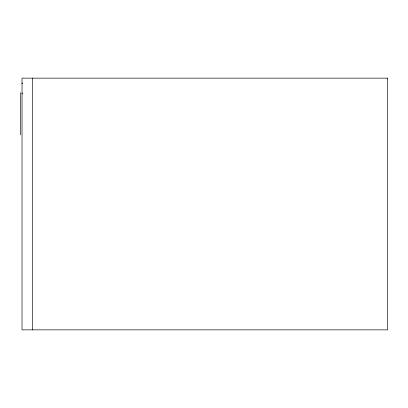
<?xml version="1.0" encoding="UTF-8"?>
<svg xmlns="http://www.w3.org/2000/svg" width="408" height="408" viewBox="0 0 408 408"><rect width="100%" height="100%" fill="white"/><g stroke="black" fill="none" stroke-linecap="round" stroke-linejoin="round"><path stroke-width="0.61" d="M22.027 83.12L22.348 83.12M22.027 83.645L22.348 83.645M22.027 93.116L22.348 93.116M22.027 93.646L22.348 93.646M32.436 78.142L32.436 329.858M20.4 92.642L20.4 134.819M387.6 78.142L22.027 78.142L22.027 329.858L387.6 329.858L387.6 78.142"/></g></svg>
